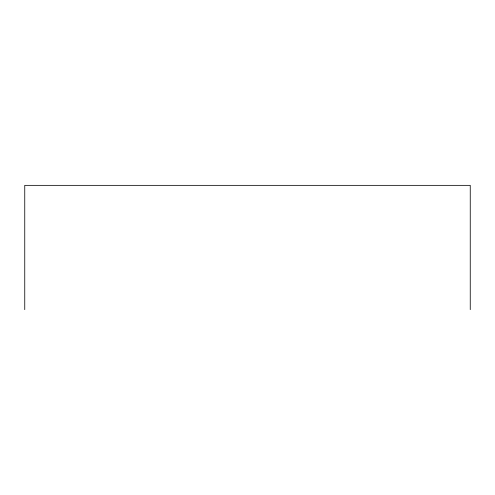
<?xml version="1.0" encoding="UTF-8"?>
<svg xmlns="http://www.w3.org/2000/svg" width="495" height="495" viewBox="0 0 495 495"><rect width="100%" height="100%" fill="white"/><g stroke="black" fill="none" stroke-linecap="round" stroke-linejoin="round"><path stroke-width="0.74" d="M470.25 309.647L470.25 185.353L24.75 185.353L24.75 309.647"/></g></svg>
